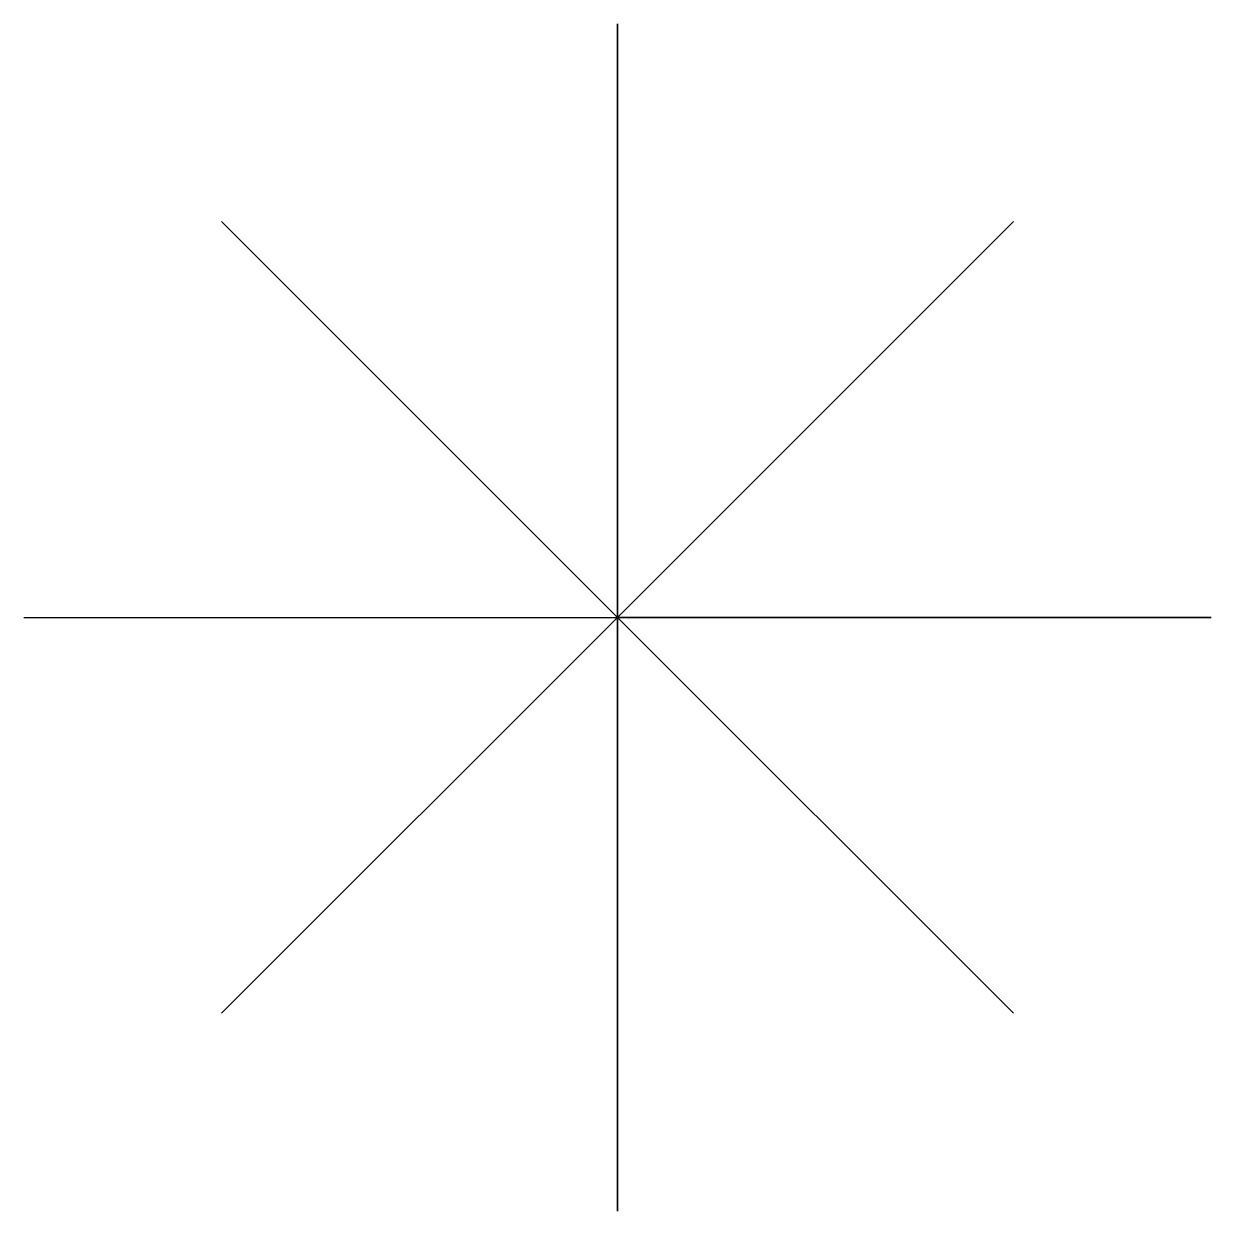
# Model space of a CAD drawing. Header units: millimetres. Extents: x 0.1 to 0.4, y 0.25 to 0.55.
import ezdxf

# ---------------------------------------------------------------- set-up
doc = ezdxf.new("R2010")
doc.units = ezdxf.units.MM
doc.header["$LTSCALE"] = 0.2
doc.layers.add('TEXT POLY', color=7, linetype='Continuous')

msp = doc.modelspace()

# ---------------------------------------------------------------- linework, layer by layer
at = {"layer": 'TEXT POLY'}
msp.add_lwpolyline([(0.1, 0.4), (0.25, 0.4), (0.15, 0.5), (0.25, 0.4), (0.25, 0.55), (0.25, 0.4), (0.35, 0.5), (0.25, 0.4), (0.4, 0.4), (0.25, 0.4), (0.35, 0.3), (0.25, 0.4), (0.25, 0.25), (0.25, 0.4), (0.15, 0.3)], dxfattribs=at)

doc.saveas('drawing.dxf')
